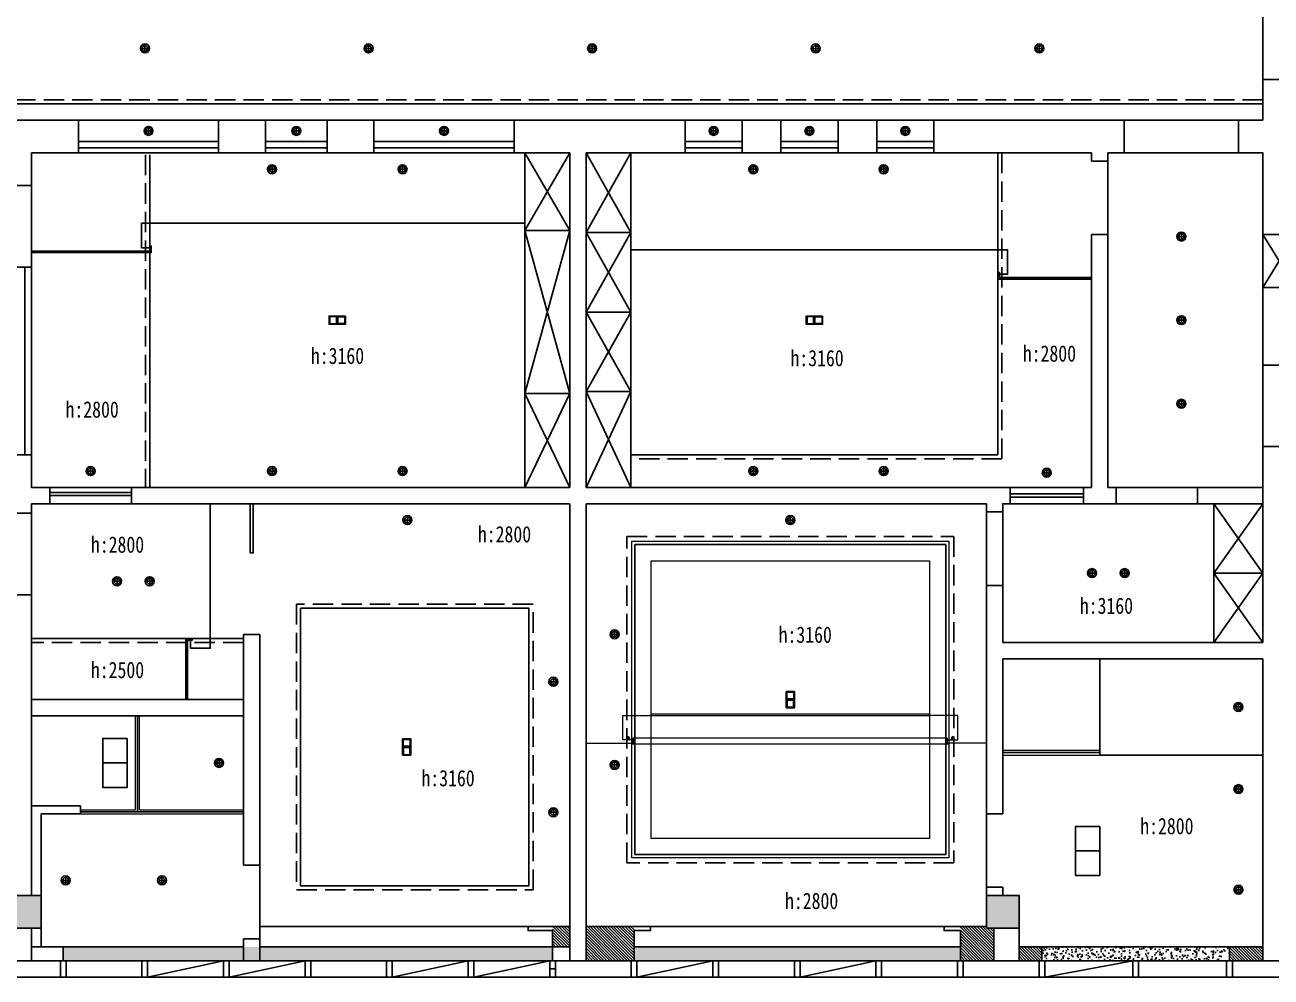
# Model space of a CAD drawing. Header units: millimetres. Extents: x 561810 to 956823, y -438984 to -391712.
# Drawn here: x 677950 to 693230, y -415003 to -403335 of the extents above; entities that cross this region are included whole.
import ezdxf

# ---------------------------------------------------------------- set-up
doc = ezdxf.new("R2010")
doc.units = ezdxf.units.MM
doc.header["$LTSCALE"] = 10
doc.header["$MEASUREMENT"] = 0
doc.linetypes.add('DASH', pattern=[0.35, 0.25, -0.1])
doc.layers.get('0').update_dxf_attribs({"linetype": 'CONTINUOUS'})
for name, color, linetype in [('4-P灯具', 142, 'CONTINUOUS'), ('PUB_HATCH', 144, 'CONTINUOUS'), ('WALL', 7, 'CONTINUOUS'), ('WINDOW', 4, 'CONTINUOUS'), ('填充', 8, 'CONTINUOUS'), ('墙', 7, 'CONTINUOUS'), ('活动家具', 142, 'CONTINUOUS')]:
    doc.layers.add(name, color=color, linetype=linetype)
doc.layers.add('家居内线', color=251, linetype='CONTINUOUS', lineweight=13)
doc.layers.add('细线', color=250, linetype='CONTINUOUS', lineweight=5)
doc.styles.add('12', font='', dxfattribs={"width": 0.8})
doc.styles.get('12').set_extended_font_data('SimSun')

msp = doc.modelspace()

# ---------------------------------------------------------------- hatches: boundary and pattern name
h = msp.add_hatch()
h.set_pattern_fill('ANSI31', color=1, style=0)
h.set_pattern_definition([(45, (685389.89551, -412146.16063), (-0.08838835, 0.08838835), [])])
h.paths.add_polyline_path([(685389.9, -412136.2), (685389.9, -412146.2), (685429.9, -412146.2), (685429.9, -412076.2), (685409.9, -412076.2), (685409.9, -412136.2)])
h = msp.add_hatch()
h.set_pattern_fill('ANSI31', color=1, style=0)
h.set_pattern_definition([(135, (689279.89551, -412146.16063), (0.08838835, 0.08838835), [])])
h.paths.add_polyline_path([(689279.9, -412136.2), (689279.9, -412146.2), (689239.9, -412146.2), (689239.9, -412076.2), (689259.9, -412076.2), (689259.9, -412136.2)])
h = msp.add_hatch()
h.set_pattern_fill('ANSI31', color=250, scale=200, angle=-90, style=0)
h.set_pattern_definition([(315, (684629.896, -414802.755), (17.6777, 17.6777), [])])
h.paths.add_polyline_path([(684419.9, -414382.8), (684419.9, -414632.8), (684629.9, -414632.8), (684629.9, -414382.8)])
h = msp.add_hatch()
h.set_pattern_fill('ANSI31', color=250, scale=200, angle=-90, style=0)
h.set_pattern_definition([(315, (685619.896, -414802.755), (17.6777, 17.6777), [])])
h.paths.add_polyline_path([(685419.9, -414632.8), (685419.9, -414382.8), (684829.9, -414382.8), (684829.9, -414632.8), (684829.9, -414802.8), (685419.9, -414802.8)])
h = msp.add_hatch()
h.set_pattern_fill('ANSI31', color=250, scale=200, angle=-90, style=0)
h.set_pattern_definition([(315, (689829.896, -414802.755), (17.6777, 17.6777), [])])
h.paths.add_polyline_path([(689829.9, -414802.8), (689829.9, -414402.8), (689739.9, -414402.8), (689739.9, -414382.8), (689419.9, -414382.8), (689419.9, -414632.8), (689419.9, -414802.8), (689454.9, -414802.8)])
h = msp.add_hatch()
h.set_pattern_fill('AR-CONC', color=250, scale=20, style=0)
h.set_pattern_definition([(50, (683419.9, -414802.76), (143.452, -12.5504), [15, -165]), (355, (683419.9, -414802.76), (-27.7503, 150.4384), [12, -132]), (100.4514, (683431.85, -414803.8), (115.702, 137.888), [12.748, -140.2284]), (46.184, (683419.9, -414762.76), (213.448, -33.104), [22.5, -247.5]), (96.6356, (683437.68, -414765.51), (186.9325, 194.824), [19.122, -210.343]), (351.184, (683419.9, -414762.76), (186.932, 194.824), [18, -198]), (21, (683439.9, -414772.76), (119.3814, -80.5238), [15, -165]), (326, (683439.9, -414772.76), (48.663, 145.03), [12, -132]), (71.4514, (683449.84, -414779.47), (168.0445, 64.506), [12.748, -140.2284]), (37.5, (683419.896, -414802.755), (2.43197, 66.57877), [0, -130.4, 0, -134, 0, -132.5]), (7.5, (683419.896, -414802.755), (52.6139, 78.8823), [0, -76.4, 0, -127.4, 0, -50.5]), (327.5, (683375.296, -414802.755), (106.7645, -4.511), [0, -50, 0, -156, 0, -207]), (317.5, (683355.3, -414802.755), (116.6372, 20.021), [0, -65, 0, -103.6, 0, -147])])
h.paths.add_polyline_path([(678419.9, -414632.8), (678419.9, -414802.8), (678454.9, -414802.8), (684419.9, -414802.8), (684419.9, -414632.8)])
h = msp.add_hatch()
h.set_pattern_fill('AR-CONC', color=250, scale=20, style=0)
h.set_pattern_definition([(50, (689419.9, -414802.76), (143.452, -12.5504), [15, -165]), (355, (689419.9, -414802.76), (-27.75, 150.4384), [12, -132]), (100.4514, (689431.85, -414803.8), (115.702, 137.888), [12.748, -140.2284]), (46.184, (689419.9, -414762.76), (213.448, -33.104), [22.5, -247.5]), (96.6356, (689437.68, -414765.51), (186.933, 194.824), [19.122, -210.343]), (351.184, (689419.9, -414762.76), (186.932, 194.824), [18, -198]), (21, (689439.9, -414772.76), (119.3814, -80.5238), [15, -165]), (326, (689439.9, -414772.76), (48.663, 145.03), [12, -132]), (71.4514, (689449.84, -414779.47), (168.0445, 64.506), [12.748, -140.2284]), (37.5, (689419.896, -414802.755), (2.432, 66.5788), [0, -130.4, 0, -134, 0, -132.5]), (7.5, (689419.896, -414802.755), (52.6139, 78.8823), [0, -76.4, 0, -127.4, 0, -50.5]), (327.5, (689375.296, -414802.755), (106.7645, -4.511), [0, -50, 0, -156, 0, -207]), (317.5, (689355.3, -414802.755), (116.6372, 20.021), [0, -65, 0, -103.6, 0, -147])])
h.paths.add_polyline_path([(689419.9, -414802.8), (689419.9, -414632.8), (685419.9, -414632.8), (685419.9, -414802.8), (685454.9, -414802.8)])
h = msp.add_hatch()
h.set_pattern_fill('AR-CONC', color=250, scale=20, style=0)
h.set_pattern_definition([(50, (692719.9, -414802.76), (143.452, -12.5504), [15, -165]), (355, (692719.9, -414802.76), (-27.75, 150.438), [12, -132]), (100.4514, (692731.85, -414803.8), (115.702, 137.888), [12.748, -140.228]), (46.184, (692719.9, -414762.76), (213.448, -33.104), [22.5, -247.5]), (96.636, (692737.68, -414765.51), (186.933, 194.824), [19.122, -210.343]), (351.184, (692719.9, -414762.76), (186.932, 194.824), [18, -198]), (21, (692739.9, -414772.76), (119.3814, -80.524), [15, -165]), (326, (692739.9, -414772.76), (48.663, 145.03), [12, -132]), (71.4514, (692749.84, -414779.47), (168.0445, 64.506), [12.748, -140.228]), (37.5, (692719.896, -414802.755), (2.432, 66.5788), [0, -130.4, 0, -134, 0, -132.5]), (7.5, (692719.896, -414802.755), (52.614, 78.8823), [0, -76.4, 0, -127.4, 0, -50.5]), (327.5, (692675.296, -414802.755), (106.7645, -4.511), [0, -50, 0, -156, 0, -207]), (317.5, (692655.3, -414802.755), (116.6372, 20.021), [0, -65, 0, -103.6, 0, -147])])
h.paths.add_polyline_path([(690419.9, -414632.8), (690419.9, -414802.8), (690454.9, -414802.8), (692719.9, -414802.8), (692719.9, -414632.8)])
at = {"layer": 'PUB_HATCH'}
h = msp.add_hatch(color=256, dxfattribs=at)
h.paths.add_polyline_path([(677749.9, -414402.8), (677749.9, -414002.8), (678149.9, -414002.8), (678149.9, -414402.8)])
h.paths.add_polyline_path([(665889.9, -414402.8), (665889.9, -414002.8), (666289.9, -414002.8), (666289.9, -414402.8)])
h.paths.add_polyline_path([(665889.9, -409202.8), (665889.9, -408802.8), (666289.9, -408802.8), (666289.9, -409202.8)])
h.paths.add_polyline_path([(665889.9, -402742.8), (665889.9, -402342.8), (666289.9, -402342.8), (666289.9, -402742.8)])
h.paths.add_polyline_path([(701599.9, -402742.8), (701599.9, -402342.8), (701999.9, -402342.8), (701999.9, -402742.8)])
h.paths.add_polyline_path([(701599.9, -409202.8), (701599.9, -408802.8), (701999.9, -408802.8), (701999.9, -409202.8)])
h.paths.add_polyline_path([(701599.9, -414402.8), (701599.9, -414002.8), (701999.9, -414002.8), (701999.9, -414402.8)])
h.paths.add_polyline_path([(689739.9, -414402.8), (689739.9, -414002.8), (690139.9, -414002.8), (690139.9, -414402.8)])
at = {"layer": '墙'}
h = msp.add_hatch(dxfattribs=at)
h.set_pattern_fill('ANSI31', color=250, scale=200, angle=-90, style=0)
h.set_pattern_definition([(315, (693129.896, -414802.755), (17.67767, 17.67767), [])])
h.paths.add_polyline_path([(690419.9, -414802.8), (690419.9, -414632.8), (690139.9, -414632.8), (690139.9, -414802.8)])
h.paths.add_polyline_path([(692719.9, -414632.8), (692719.9, -414802.8), (692754.9, -414802.8), (693129.9, -414802.8), (693129.9, -414632.8)])

# ---------------------------------------------------------------- linework, layer by layer
at = {"color": 250}
for p, q in [((678605.3, -404502.8), (680325.3, -404502.8)), ((680900.2, -404502.8), (681655.1, -404502.8)), ((682230.1, -404502.8), (683950, -404502.8)), ((686044.9, -404502.8), (689094.7, -404502.8)), ((683950, -404902.8), (678605.3, -404902.8)), ((689094.7, -404902.8), (686044.9, -404902.8))]:
    msp.add_line(p, q, dxfattribs=at)
at = {"color": 1}
for p, q in [((678384.9, -414802.8), (678384.9, -415002.8)), ((678454.9, -414802.8), (678384.9, -414802.8)), ((678454.9, -414802.8), (678454.9, -415002.8)), ((679384.9, -414802.8), (679384.9, -415002.8)), ((679454.9, -414802.8), (679454.9, -415002.8)), ((680384.9, -414802.8), (679454.9, -415002.8)), ((680384.9, -414802.8), (680384.9, -415002.8)), ((680454.9, -414802.8), (680454.9, -415002.8)), ((681384.9, -414802.8), (680454.9, -415002.8)), ((681384.9, -414802.8), (681384.9, -415002.8)), ((681454.9, -414802.8), (681454.9, -415002.8)), ((682384.9, -414802.8), (682384.9, -415002.8)), ((682454.9, -414802.8), (682454.9, -415002.8)), ((683384.9, -414802.8), (682454.9, -415002.8)), ((683384.9, -414802.8), (683384.9, -415002.8)), ((683454.9, -414802.8), (683454.9, -415002.8)), ((684384.9, -414802.8), (683454.9, -415002.8)), ((684384.9, -414802.8), (684384.9, -415002.8)), ((684454.9, -414802.8), (684384.9, -414802.8)), ((684384.9, -414802.8), (684419.9, -414802.8)), ((684454.9, -414802.8), (684454.9, -415002.8)), ((685384.9, -414802.8), (685384.9, -415002.8)), ((685384.9, -414802.8), (685454.9, -414802.8)), ((685454.9, -414802.8), (685454.9, -415002.8)), ((685454.9, -415002.8), (686384.9, -414802.8)), ((686384.9, -414802.8), (686384.9, -415002.8)), ((686454.9, -414802.8), (686454.9, -415002.8)), ((687384.9, -414802.8), (687384.9, -415002.8)), ((687454.9, -414802.8), (687454.9, -415002.8)), ((687454.9, -415002.8), (688384.9, -414802.8)), ((688384.9, -414802.8), (688384.9, -415002.8)), ((688454.9, -414802.8), (688454.9, -415002.8)), ((689384.9, -414802.8), (689384.9, -415002.8)), ((689454.9, -414802.8), (689454.9, -415002.8)), ((690384.9, -414802.8), (690384.9, -415002.8)), ((690454.9, -414802.8), (690454.9, -415002.8)), ((690454.9, -415002.8), (691534.9, -414802.8)), ((691534.9, -414802.8), (691534.9, -415002.8)), ((691604.9, -414802.8), (691604.9, -415002.8)), ((692684.9, -414802.8), (692684.9, -415002.8)), ((692754.9, -414802.8), (692754.9, -415002.8)), ((684454.9, -414902.8), (684384.9, -414902.8))]:
    msp.add_line(p, q, dxfattribs=at)
at = {"color": 250}
for points in [[(684629.9, -404902.8), (684079.9, -405852.8), (684629.9, -407852.8), (684079.9, -409002.8)], [(684629.9, -409002.8), (684079.9, -407852.8), (684629.9, -405852.8), (684079.9, -404902.8)], [(685379.9, -404902.8), (684829.9, -405877.8), (685379.9, -406852.8), (684829.9, -407827.8), (685379.9, -409002.8)], [(684829.9, -409002.8), (685379.9, -407827.8), (684829.9, -406852.8), (685379.9, -405877.8), (684829.9, -404902.8)]]:
    msp.add_lwpolyline(points, dxfattribs=at)
at = {"color": 1}
for points in [[(685409.9, -412076.2), (685429.9, -412076.2), (685429.9, -412136.2), (685429.9, -412146.2), (685389.9, -412146.2), (685389.9, -412136.2)], [(689259.9, -412076.2), (689239.9, -412076.2), (689239.9, -412136.2), (689239.9, -412146.2), (689279.9, -412146.2), (689279.9, -412136.2)], [(690454.9, -414802.8), (690384.9, -414802.8)], [(692684.9, -414802.8), (692754.9, -414802.8)]]:
    msp.add_lwpolyline(points, dxfattribs=at)
at = {"layer": '4-P灯具', "color": 250, "ltscale": 20}
for p, q in [((679476.6, -403622.8), (679366.6, -403622.8)), ((679421.6, -403567.8), (679421.6, -403677.8)), ((682218.2, -403622.8), (682108.2, -403622.8)), ((682163.2, -403567.8), (682163.2, -403677.8)), ((684959.9, -403622.8), (684849.9, -403622.8)), ((684904.9, -403567.8), (684904.9, -403677.8)), ((687701.6, -403622.8), (687591.6, -403622.8)), ((687646.6, -403567.8), (687646.6, -403677.8)), ((690443.2, -403622.8), (690333.2, -403622.8)), ((690388.2, -403567.8), (690388.2, -403677.8)), ((679465.3, -404577.8), (679465.3, -404687.8)), ((681277.7, -404577.8), (681277.7, -404687.8)), ((683090, -404577.8), (683090, -404687.8)), ((686394.9, -404577.8), (686394.9, -404687.8)), ((687569.8, -404577.8), (687569.8, -404687.8)), ((688744.7, -404577.8), (688744.7, -404687.8)), ((679520.3, -404632.8), (679410.3, -404632.8)), ((681332.7, -404632.8), (681222.7, -404632.8)), ((683145, -404632.8), (683035, -404632.8)), ((686449.9, -404632.8), (686339.9, -404632.8)), ((687624.8, -404632.8), (687514.8, -404632.8)), ((688799.7, -404632.8), (688689.7, -404632.8)), ((680979.9, -405047.8), (680979.9, -405157.8)), ((682579.9, -405047.8), (682579.9, -405157.8)), ((686879.9, -405047.8), (686879.9, -405157.8)), ((688479.9, -405047.8), (688479.9, -405157.8)), ((680924.9, -405102.8), (681034.9, -405102.8)), ((682634.9, -405102.8), (682524.9, -405102.8)), ((686824.9, -405102.8), (686934.9, -405102.8)), ((688534.9, -405102.8), (688424.9, -405102.8)), ((692074.6, -405927.8), (692184.6, -405927.8)), ((692129.6, -405872.8), (692129.6, -405982.8)), ((692129.6, -406897.8), (692129.6, -407007.8)), ((692074.6, -406952.8), (692184.6, -406952.8)), ((692129.6, -407922.8), (692129.6, -408032.8)), ((692074.6, -407977.8), (692184.6, -407977.8)), ((678699.9, -408802.8), (678809.9, -408802.8)), ((678754.9, -408857.8), (678754.9, -408747.8)), ((680924.9, -408802.8), (681034.9, -408802.8)), ((680979.9, -408857.8), (680979.9, -408747.8)), ((682634.9, -408802.8), (682524.9, -408802.8)), ((682579.9, -408857.8), (682579.9, -408747.8)), ((686824.9, -408802.8), (686934.9, -408802.8)), ((686879.9, -408857.8), (686879.9, -408747.8)), ((688534.9, -408802.8), (688424.9, -408802.8)), ((688479.9, -408857.8), (688479.9, -408747.8)), ((690424.9, -408822.8), (690534.9, -408822.8)), ((690479.9, -408877.8), (690479.9, -408767.8)), ((682639.9, -409457.8), (682639.9, -409347.8)), ((687334.9, -409457.8), (687334.9, -409347.8)), ((682694.9, -409402.8), (682584.9, -409402.8)), ((687389.9, -409402.8), (687279.9, -409402.8)), ((679079.9, -410207.8), (679079.9, -410097.8)), ((679479.9, -410207.8), (679479.9, -410097.8)), ((690979.9, -410052.8), (691089.9, -410052.8)), ((691034.9, -410107.8), (691034.9, -409997.8)), ((691489.9, -410052.8), (691379.9, -410052.8)), ((691434.9, -410107.8), (691434.9, -409997.8)), ((679024.9, -410152.8), (679134.9, -410152.8)), ((679534.9, -410152.8), (679424.9, -410152.8)), ((685124.9, -410802.8), (685234.9, -410802.8)), ((685179.9, -410857.8), (685179.9, -410747.8)), ((684429.9, -411328.3), (684429.9, -411438.3)), ((684374.9, -411383.3), (684484.9, -411383.3)), ((692829.9, -411747.8), (692829.9, -411637.8)), ((692774.9, -411692.8), (692884.9, -411692.8)), ((680275.1, -412377.8), (680385.1, -412377.8)), ((680330.1, -412432.8), (680330.1, -412322.8)), ((685124.9, -412402.8), (685234.9, -412402.8)), ((685179.9, -412457.8), (685179.9, -412347.8)), ((692775.1, -412699.8), (692885.1, -412699.8)), ((692830.1, -412754.8), (692830.1, -412644.8)), ((684374.9, -412983.3), (684484.9, -412983.3)), ((684429.9, -413038.3), (684429.9, -412928.3)), ((678449.9, -413762.8), (678449.9, -413872.8)), ((679629.9, -413762.8), (679629.9, -413872.8)), ((678394.9, -413817.8), (678504.9, -413817.8)), ((679574.9, -413817.8), (679684.9, -413817.8)), ((692775.1, -413932.8), (692885.1, -413932.8)), ((692830.1, -413987.8), (692830.1, -413877.8))]:
    msp.add_line(p, q, dxfattribs=at)
at = {"layer": '4-P灯具', "color": 142}
for points in [[(681879.9, -406902.8), (681879.9, -407002.8), (681679.9, -407002.8), (681679.9, -406902.8), (681879.9, -406902.8)], [(687729.9, -406902.8), (687729.9, -407002.8), (687529.9, -407002.8), (687529.9, -406902.8), (687729.9, -406902.8)], [(687284.9, -411502.8), (687384.9, -411502.8), (687384.9, -411702.8), (687284.9, -411702.8), (687284.9, -411502.8)], [(682579.9, -412083.3), (682679.9, -412083.3), (682679.9, -412283.3), (682579.9, -412283.3), (682579.9, -412083.3)]]:
    msp.add_lwpolyline(points, dxfattribs=at)
for centre in [(679421.6, -403622.8), (682163.2, -403622.8), (684904.9, -403622.8), (687646.6, -403622.8), (690388.2, -403622.8), (679465.3, -404632.8), (681277.7, -404632.8), (683090, -404632.8), (686394.9, -404632.8), (687569.8, -404632.8), (688744.7, -404632.8), (680979.9, -405102.8), (682579.9, -405102.8), (686879.9, -405102.8), (688479.9, -405102.8), (692129.6, -405927.8), (692129.6, -406952.8), (692129.6, -407977.8), (678754.9, -408802.8), (680979.9, -408802.8), (682579.9, -408802.8), (686879.9, -408802.8), (688479.9, -408802.8), (690479.9, -408822.8), (682639.9, -409402.8), (687334.9, -409402.8), (679079.9, -410152.8), (679479.9, -410152.8), (691034.9, -410052.8), (691434.9, -410052.8), (685179.9, -410802.8), (684429.9, -411383.3), (692829.9, -411692.8), (680330.1, -412377.8), (685179.9, -412402.8), (692830.1, -412699.8), (684429.9, -412983.3), (678449.9, -413817.8), (679629.9, -413817.8), (692830.1, -413932.8)]:
    msp.add_circle(centre, 55, dxfattribs=at)
at = {"layer": '4-P灯具', "color": 250, "ltscale": 20}
for centre in [(679421.6, -403622.8), (682163.2, -403622.8), (684904.9, -403622.8), (687646.6, -403622.8), (690388.2, -403622.8), (679465.3, -404632.8), (681277.7, -404632.8), (683090, -404632.8), (686394.9, -404632.8), (687569.8, -404632.8), (688744.7, -404632.8), (680979.9, -405102.8), (682579.9, -405102.8), (686879.9, -405102.8), (688479.9, -405102.8), (692129.6, -405927.8), (692129.6, -406952.8), (692129.6, -407977.8), (678754.9, -408802.8), (680979.9, -408802.8), (682579.9, -408802.8), (686879.9, -408802.8), (688479.9, -408802.8), (690479.9, -408822.8), (682639.9, -409402.8), (687334.9, -409402.8), (691034.9, -410052.8), (691434.9, -410052.8), (679079.9, -410152.8), (679479.9, -410152.8), (685179.9, -410802.8), (684429.9, -411383.3), (692829.9, -411692.8), (680330.1, -412377.8), (685179.9, -412402.8), (692830.1, -412699.8), (684429.9, -412983.3), (678449.9, -413817.8), (679629.9, -413817.8), (692830.1, -413932.8)]:
    msp.add_circle(centre, 35, dxfattribs=at)
at = {"layer": 'WALL'}
for p, q in [((693329.9, -404002.8), (693129.9, -404002.8)), ((693129.9, -404002.8), (693129.9, -404502.8)), ((678605.3, -404502.8), (677829.9, -404502.8)), ((678605.3, -404902.8), (678605.3, -404502.8)), ((680325.3, -404902.8), (680325.3, -404502.8)), ((686044.9, -404502.8), (683950, -404502.8)), ((683950, -404902.8), (683950, -404502.8)), ((686044.9, -404502.8), (686044.9, -404902.8)), ((689094.7, -404502.8), (691429.6, -404502.8)), ((689094.7, -404502.8), (689094.7, -404902.8)), ((691429.6, -404902.8), (691429.6, -404502.8)), ((693129.9, -404502.8), (692829.7, -404502.8)), ((692829.7, -404502.8), (692829.7, -404902.8)), ((678605.3, -404902.8), (678029.9, -404902.8)), ((683950, -404902.8), (684629.9, -404902.8)), ((684629.9, -404902.8), (684629.9, -409002.8)), ((684829.9, -404902.8), (684829.9, -409002.8)), ((684829.9, -404902.8), (686044.9, -404902.8)), ((689094.7, -404902.8), (691029.9, -404902.8)), ((691029.9, -404902.8), (691029.9, -405002.8)), ((691229.9, -404902.8), (691429.6, -404902.8)), ((691229.9, -404902.8), (691229.9, -405002.8)), ((692829.7, -404902.8), (693129.9, -404902.8)), ((693129.9, -404902.8), (693129.9, -405902.8)), ((678029.9, -405302.8), (678029.9, -404925.8)), ((691029.6, -405002.8), (691229.9, -405002.8)), ((678029.9, -405302.8), (677829.9, -405302.8)), ((691029.9, -405902.8), (691029.9, -409002.8)), ((691029.9, -405902.8), (691229.9, -405902.8)), ((691229.9, -405902.8), (691229.9, -409002.8)), ((693529.7, -405902.8), (693129.9, -405902.8)), ((678029.9, -406302.8), (677829.9, -406302.8)), ((678029.9, -409002.8), (678029.9, -406302.8)), ((693129.9, -406552.8), (693129.9, -407502.8)), ((693529.7, -406552.8), (693129.9, -406552.8)), ((693129.9, -407502.8), (693329.9, -407502.8)), ((693129.9, -408502.8), (693129.9, -410902.8)), ((693129.9, -408502.8), (693329.9, -408502.8)), ((678029.9, -408602.8), (677829.9, -408602.8)), ((678029.9, -408602.8), (678029.9, -409002.8)), ((678254.9, -409002.8), (678029.9, -409002.8)), ((678254.9, -409202.8), (678254.9, -409002.8)), ((684629.9, -409002.8), (679254.9, -409002.8)), ((679254.9, -409202.8), (679254.9, -409002.8)), ((679254.9, -409202.8), (679254.9, -409002.8)), ((690029.9, -409002.8), (684829.9, -409002.8)), ((690029.9, -409002.8), (690029.9, -409202.8)), ((690929.9, -409002.8), (690929.9, -409202.8)), ((691029.9, -409002.8), (690929.9, -409002.8)), ((691329.6, -409002.8), (691229.9, -409002.8)), ((691329.6, -409202.8), (691329.6, -409002.8)), ((693129.9, -409002.8), (692329.6, -409002.8)), ((692329.6, -409002.8), (692329.6, -409202.8)), ((678029.9, -409317.8), (677829.9, -409317.8)), ((678029.9, -409202.8), (678029.9, -409317.8)), ((678029.9, -409202.8), (678254.9, -409202.8)), ((678029.9, -409202.8), (678029.9, -409317.8)), ((679254.9, -409202.8), (684629.9, -409202.8)), ((684629.9, -409202.8), (684629.9, -414802.8)), ((684829.9, -409202.8), (684829.9, -414802.8)), ((684829.9, -409202.8), (689739.9, -409202.8)), ((689739.9, -409202.8), (689739.9, -409302.8)), ((689939.9, -409202.8), (690029.9, -409202.8)), ((689939.9, -409302.8), (689939.9, -409202.8)), ((690929.9, -409202.8), (691329.6, -409202.8)), ((692329.6, -409202.8), (693129.9, -409202.8)), ((689939.9, -410202.8), (689939.9, -410902.8)), ((689939.9, -410202.8), (689939.9, -410902.8)), ((677829.9, -410317.8), (678029.9, -410317.8)), ((678029.9, -410317.8), (677829.9, -410317.8)), ((678029.9, -410317.8), (678029.9, -414002.8)), ((680629.9, -410802.8), (680629.9, -413632.8)), ((680629.9, -410802.8), (680829.9, -410802.8)), ((680829.9, -410802.8), (680829.9, -413632.8)), ((693129.9, -410902.8), (689939.9, -410902.8)), ((689939.9, -411102.8), (689939.9, -413002.8)), ((689939.9, -411102.8), (693129.9, -411102.8)), ((693129.9, -411102.8), (693129.9, -414802.8)), ((678029.9, -411602.8), (680629.9, -411602.8)), ((678029.9, -411802.8), (680629.9, -411802.8)), ((680629.9, -413632.8), (680829.9, -413632.8)), ((689739.9, -413902.8), (689739.9, -414002.8)), ((689939.9, -413902.8), (689939.9, -414002.8)), ((678029.9, -414402.8), (678029.9, -414802.8)), ((680629.9, -414532.8), (680829.9, -414532.8)), ((680629.9, -414532.8), (680629.9, -414802.8)), ((680829.9, -414532.8), (680829.9, -414802.8)), ((689829.9, -414402.8), (689829.9, -414802.8)), ((690139.9, -414402.8), (690139.9, -414802.8)), ((678029.9, -414632.8), (680629.9, -414632.8)), ((680829.9, -414632.8), (684629.9, -414632.8)), ((685419.9, -414632.8), (689419.9, -414632.8)), ((690139.9, -414632.8), (693129.9, -414632.8))]:
    msp.add_line(p, q, dxfattribs=at)
for points in [[(680325.3, -404502.8), (680900.2, -404502.8), (680900.2, -404902.8), (680325.3, -404902.8)], [(681655.1, -404502.8), (682230.1, -404502.8), (682230.1, -404902.8), (681655.1, -404902.8)], [(686744.9, -404502.8), (687219.8, -404502.8), (687219.8, -404902.8), (686744.9, -404902.8)], [(687919.8, -404502.8), (688394.7, -404502.8), (688394.7, -404902.8), (687919.8, -404902.8)]]:
    msp.add_lwpolyline(points, close=True, dxfattribs=at)
for points in [[(689739.9, -409302.8), (689939.9, -409302.8)], [(689739.9, -412702.8), (689739.9, -410502.8), (689739.9, -410502.8), (689739.9, -410202.8), (689939.9, -410202.8)], [(689739.9, -412702.8), (689739.9, -412702.8), (689739.9, -413002.8), (689939.9, -413002.8)], [(678629.9, -413002.8), (678629.9, -412902.8), (678029.9, -412902.8)], [(678629.9, -413002.8), (678149.9, -413002.8), (678149.9, -414632.8)], [(689739.9, -413902.8), (689939.9, -413902.8)], [(677749.9, -414402.8), (677749.9, -414002.8), (678149.9, -414002.8), (678149.9, -414402.8), (677749.9, -414402.8)], [(689739.9, -414402.8), (689739.9, -414002.8), (690139.9, -414002.8), (690139.9, -414402.8), (689739.9, -414402.8)], [(689739.9, -414402.8), (689739.9, -414002.8), (690139.9, -414002.8), (690139.9, -414402.8), (689739.9, -414402.8)], [(689829.9, -414002.8), (690029.9, -414002.8)], [(690419.9, -414802.8), (690419.9, -414632.8)], [(692719.9, -414802.8), (692719.9, -414632.8)]]:
    msp.add_lwpolyline(points, dxfattribs=at)
at = {"layer": 'WINDOW'}
for p, q in [((677949.9, -406302.8), (677949.9, -408602.8)), ((679329.9, -412977.8), (679329.9, -411802.8)), ((689939.9, -412252.8), (691129.9, -412252.8)), ((678629.9, -412977.8), (680629.9, -412977.8)), ((702449.9, -414802.8), (665449.9, -414802.8)), ((702569.9, -415002.8), (665249.9, -415002.8))]:
    msp.add_line(p, q, dxfattribs=at)
for points in [[(678605.3, -404762.8), (680325.3, -404762.8), (680325.3, -404842.8), (678605.3, -404842.8)], [(680900.2, -404762.8), (681655.1, -404762.8), (681655.1, -404842.8), (680900.2, -404842.8)], [(682230.1, -404762.8), (683950, -404762.8), (683950, -404842.8), (682230.1, -404842.8)], [(686044.9, -404762.8), (686744.9, -404762.8), (686744.9, -404842.8), (686044.9, -404842.8)], [(687219.8, -404762.8), (687919.8, -404762.8), (687919.8, -404842.8), (687219.8, -404842.8)], [(689094.7, -404762.8), (688394.7, -404762.8), (688394.7, -404842.8), (689094.7, -404842.8)], [(680749.9, -409202.8), (680749.9, -409802.8), (680709.9, -409802.8), (680709.9, -409202.8)]]:
    msp.add_lwpolyline(points, close=True, dxfattribs=at)
for points in [[(678254.9, -409062.8), (679254.9, -409062.8), (679254.9, -409102.8), (678254.9, -409102.8), (678254.9, -409062.8)], [(690029.9, -409082.8), (690929.9, -409082.8), (690929.9, -409122.8), (690029.9, -409122.8), (690029.9, -409082.8)]]:
    msp.add_lwpolyline(points, dxfattribs=at)
at = {"layer": '填充', "color": 2, "linetype": 'DASH', "ltscale": 100}
for p, q in [((693129.9, -404252.8), (677579.9, -404252.8)), ((689929.9, -408652.8), (689929.9, -404902.8)), ((679429.9, -404925.8), (679429.9, -409002.8)), ((689929.9, -408652.8), (685379.9, -408652.8)), ((680629.9, -410902.8), (678029.9, -410902.8))]:
    msp.add_line(p, q, dxfattribs=at)
at = {"layer": '填充', "color": 142, "ltscale": 0.01}
for p, q in [((693129.9, -404302.8), (677629.9, -404302.8)), ((691429.6, -404502.8), (692829.7, -404502.8)), ((684079.9, -404902.8), (684079.9, -409002.8)), ((685379.9, -404902.8), (685379.9, -409002.8)), ((689879.9, -408602.8), (689879.9, -404902.8)), ((679479.9, -404925.8), (679479.9, -409002.8)), ((684079.9, -405852.8), (684629.9, -405852.8)), ((685379.9, -405877.8), (684829.9, -405877.8)), ((693129.9, -405902.8), (693129.9, -406552.8)), ((685379.9, -406852.8), (684829.9, -406852.8)), ((684079.9, -407852.8), (684629.9, -407852.8)), ((685379.9, -407827.8), (684829.9, -407827.8)), ((689879.9, -408602.8), (685379.9, -408602.8)), ((678029.9, -409317.8), (678029.9, -410317.8)), ((678254.9, -409202.8), (679254.9, -409202.8)), ((692529.9, -409202.8), (692529.9, -410902.8)), ((692529.9, -410052.8), (693129.9, -410052.8)), ((680629.9, -410852.8), (678029.9, -410852.8)), ((691129.9, -412282.8), (691129.9, -411102.8)), ((691129.9, -412282.8), (693129.9, -412282.8)), ((680829.9, -414532.8), (680829.9, -413632.8)), ((684119.9, -414382.8), (680829.9, -414382.8)), ((678419.9, -414802.8), (678419.9, -414632.8)), ((684419.9, -414802.8), (684419.9, -414632.8))]:
    msp.add_line(p, q, dxfattribs=at)
for points in [[(678030, -404902.8), (684079.9, -404902.8), (684079.9, -409002.8), (678030, -409002.8)], [(691229.9, -409002.8), (693129.9, -409002.8), (693129.9, -404902.8), (691229.9, -404902.8)], [(684829.9, -409202.8), (689739.9, -409202.8), (689739.9, -414382.8), (684829.9, -414382.8)], [(689939.9, -410902.8), (692529.9, -410902.8), (692529.9, -409202.8), (689939.9, -409202.8)], [(685429.9, -409702.8), (689239.9, -409702.8), (689239.9, -413502.8), (685429.9, -413502.8)], [(681329.9, -413882.8), (684129.9, -413882.8), (684129.9, -410483.8), (681329.9, -410483.8)], [(679204.9, -412077.8), (679204.9, -412677.8), (678904.9, -412677.8), (678904.9, -412077.8)], [(691129.9, -413157.8), (691129.9, -413757.8), (690829.9, -413757.8), (690829.9, -413157.8)]]:
    msp.add_lwpolyline(points, close=True, dxfattribs=at)
for points in [[(678030, -406105.2), (679479.9, -406105.2), (679479.9, -406065.2), (679379.9, -406065.2), (679379.9, -405765.2), (684079.9, -405765.2)], [(678030, -406105.2), (679479.9, -406105.2), (679479.9, -406045.2), (679499.9, -406045.2), (679499.9, -406125.2), (678030, -406125.2)], [(691029.9, -406429.5), (689899.9, -406429.5), (689899.9, -406389.5), (689999.9, -406389.5), (689999.9, -406089.5), (685379.9, -406089.5)], [(691029.9, -406429.5), (689899.9, -406429.5), (689899.9, -406369.5), (689879.9, -406369.5), (689879.9, -406449.5), (691029.9, -406449.5)], [(679941.7, -411602.8), (679941.7, -410872.8), (679981.7, -410872.8), (679981.7, -410972.8), (680221.7, -410972.8), (680221.7, -409202.8)], [(679941.7, -411602.8), (679941.7, -410872.8), (680001.7, -410872.8), (680001.7, -410852.8), (679921.7, -410852.8), (679921.7, -411602.8)], [(684629.9, -414632.8), (684629.9, -414382.8), (684119.9, -414382.8), (684119.9, -414432.8), (684419.9, -414432.8), (684419.9, -414632.8)], [(684629.9, -414632.8), (684629.9, -414382.8), (684119.9, -414382.8), (684119.9, -414432.8), (684419.9, -414432.8), (684419.9, -414632.8)], [(684829.9, -414632.8), (684829.9, -414382.8), (685619.9, -414382.8), (685619.9, -414432.8), (685419.9, -414432.8), (685419.9, -414632.8)], [(689739.9, -414382.8), (689219.9, -414382.8), (689219.9, -414432.8), (689419.9, -414432.8), (689419.9, -414632.8)], [(685419.9, -414802.8), (685419.9, -414632.8)], [(689384.9, -414802.8), (689454.9, -414802.8), (689419.9, -414802.8), (689419.9, -414632.8)]]:
    msp.add_lwpolyline(points, dxfattribs=at)
at = {"layer": '填充', "color": 2, "linetype": 'DASH', "ltscale": 100}
for points in [[(685329.9, -409602.8), (689339.9, -409602.8), (689339.9, -413602.8), (685329.9, -413602.8)], [(681279.9, -413932.8), (684179.9, -413932.8), (684179.9, -410433.8), (681279.9, -410433.8)]]:
    msp.add_lwpolyline(points, close=True, dxfattribs=at)
at = {"layer": '墙', "color": 250}
for p, q in [((693129.9, -403002.8), (693129.9, -404002.8)), ((691429.6, -404902.8), (692829.7, -404902.8)), ((693129.9, -406552.8), (693529.7, -405902.8)), ((693129.9, -405902.8), (693529.7, -406552.8)), ((693129.9, -408502.8), (693129.9, -407502.8)), ((690029.9, -409002.8), (690929.9, -409002.8)), ((691329.6, -409002.8), (692329.6, -409002.8)), ((689739.9, -410202.8), (689739.9, -409302.8)), ((689939.9, -409302.8), (689939.9, -410202.8)), ((690929.9, -409202.8), (690029.9, -409202.8)), ((679204.9, -412377.8), (678904.9, -412377.8)), ((691129.9, -413457.8), (690829.9, -413457.8))]:
    msp.add_line(p, q, dxfattribs=at)
for points in [[(693129.9, -409202.8), (692529.9, -410052.8), (693129.9, -410902.8)], [(692529.9, -410902.8), (693129.9, -410052.8), (692529.9, -409202.8)]]:
    msp.add_lwpolyline(points, dxfattribs=at)
at = {"layer": '家居内线', "color": 251}
for p, q in [((685629.9, -411796.2), (689039.9, -411796.2)), ((689239.9, -412076.2), (685429.9, -412076.2)), ((685429.9, -412146.2), (689239.9, -412146.2)), ((689939.9, -412222.8), (691129.9, -412222.8)), ((689939.9, -412282.8), (691129.9, -412282.8)), ((689739.9, -413002.8), (689739.9, -413902.8))]:
    msp.add_line(p, q, dxfattribs=at)
at = {"layer": '家居内线'}
for p, q in [((685361.7, -412068.8), (685330.2, -412068.8)), ((685333.6, -412068.2), (685333.6, -412082.6)), ((685345.6, -412080.6), (685345.6, -412054.6)), ((685357.1, -412068.2), (685357.1, -412082.6)), ((689308.1, -412068.8), (689339.5, -412068.8)), ((689312.7, -412068.2), (689312.7, -412082.6)), ((689324.2, -412080.6), (689324.2, -412054.6)), ((689336.2, -412068.2), (689336.2, -412082.6))]:
    msp.add_line(p, q, dxfattribs=at)
at = {"layer": '家居内线', "color": 251}
for points in [[(685389.9, -409662.8), (689279.9, -409662.8), (689279.9, -413542.8), (685389.9, -413542.8)], [(685629.9, -409902.8), (689039.9, -409902.8), (689039.9, -413302.8), (685629.9, -413302.8)]]:
    msp.add_lwpolyline(points, close=True, dxfattribs=at)
at = {"layer": '家居内线'}
for points in [[(685326.8, -412096.2), (685326.8, -412082.6), (685363, -412082.6), (685363, -412096.2)], [(689343, -412096.2), (689343, -412082.6), (689306.8, -412082.6), (689306.8, -412096.2)]]:
    msp.add_lwpolyline(points, close=True, dxfattribs=at)
for centre in [(685345.3, -412068.2), (689324.5, -412068.2)]:
    msp.add_circle(centre, 9.62, dxfattribs=at)
for centre in [(685345.3, -412068.2), (689324.5, -412068.2)]:
    msp.add_arc(centre, 11.8, 356.80472, 183.19528, dxfattribs=at)
at = {"layer": '活动家具', "lineweight": 5}
for p, q in [((685629.9, -411796.2), (685629.9, -411776.2)), ((685629.9, -411776.2), (689039.9, -411776.2)), ((689039.9, -411796.2), (689039.9, -411776.2)), ((685279.9, -412096.2), (685279.9, -411796.2)), ((685279.9, -411796.2), (685629.9, -411796.2)), ((689389.9, -411796.2), (689039.9, -411796.2)), ((689389.9, -412096.2), (689389.9, -411796.2)), ((685409.9, -412096.2), (685279.9, -412096.2)), ((685409.9, -412136.2), (685409.9, -412076.2)), ((685409.9, -412076.2), (685429.9, -412076.2)), ((685429.9, -412136.2), (685429.9, -412076.2)), ((689239.9, -412136.2), (689239.9, -412076.2)), ((689259.9, -412076.2), (689239.9, -412076.2)), ((689259.9, -412136.2), (689259.9, -412076.2)), ((689259.9, -412096.2), (689389.9, -412096.2)), ((689259.9, -412136.2), (689259.9, -412096.2)), ((684829.9, -412136.2), (685409.9, -412136.2)), ((685299.9, -412136.2), (685329.9, -412136.2)), ((689739.9, -412136.2), (689259.9, -412136.2)), ((689369.9, -412136.2), (689339.9, -412136.2))]:
    msp.add_line(p, q, dxfattribs=at)
for points in [[(685389.9, -412136.2), (685389.9, -412146.2), (685429.9, -412146.2), (685429.9, -412076.2), (685409.9, -412076.2), (685409.9, -412136.2), (685389.9, -412136.2)], [(689279.9, -412136.2), (689279.9, -412146.2), (689239.9, -412146.2), (689239.9, -412076.2), (689259.9, -412076.2), (689259.9, -412136.2), (689279.9, -412136.2)]]:
    msp.add_lwpolyline(points, dxfattribs=at)
at = {"layer": '细线', "color": 250, "lineweight": 5}
for p, q in [((681779.9, -407002.8), (681779.9, -406902.8)), ((687629.9, -407002.8), (687629.9, -406902.8)), ((687384.9, -411602.8), (687284.9, -411602.8)), ((682679.9, -412183.3), (682579.9, -412183.3))]:
    msp.add_line(p, q, dxfattribs=at)
at = {"layer": '细线'}
for p, q in [((679304.9, -412952.8), (679304.9, -411802.8)), ((679354.9, -412952.8), (679354.9, -411802.8)), ((678629.9, -412952.8), (679304.9, -412952.8)), ((678629.9, -413002.8), (680629.9, -413002.8)), ((679354.9, -412952.8), (680629.9, -412952.8))]:
    msp.add_line(p, q, dxfattribs=at)
at = {"layer": '细线', "color": 250, "lineweight": 5}
for points in [[(681689.9, -406912.8), (681689.9, -406992.8), (681769.9, -406992.8), (681769.9, -406912.8)], [(681869.9, -406912.8), (681869.9, -406992.8), (681789.9, -406992.8), (681789.9, -406912.8)], [(687539.9, -406912.8), (687539.9, -406992.8), (687619.9, -406992.8), (687619.9, -406912.8)], [(687719.9, -406912.8), (687719.9, -406992.8), (687639.9, -406992.8), (687639.9, -406912.8)], [(687294.9, -411512.8), (687374.9, -411512.8), (687374.9, -411592.8), (687294.9, -411592.8)], [(687294.9, -411692.8), (687374.9, -411692.8), (687374.9, -411612.8), (687294.9, -411612.8)], [(682589.9, -412093.3), (682669.9, -412093.3), (682669.9, -412173.3), (682589.9, -412173.3)], [(682589.9, -412273.3), (682669.9, -412273.3), (682669.9, -412193.3), (682589.9, -412193.3)]]:
    msp.add_lwpolyline(points, close=True, dxfattribs=at)

# ---------------------------------------------------------------- texts
at = {"layer": '填充', "color": 142, "ltscale": 0.01, "style": '12', "width": 0.8}
for s, p in [('h:3160', (681455.9, -407489.6)), ('h:3160', (687336.2, -407517.4)), ('h:2800', (690185.4, -407460.9)), ('h:2800', (678447.6, -408146.7)), ('h:2800', (683504, -409675.7)), ('h:2800', (678758.7, -409802.8)), ('h:3160', (690884.5, -410552.3)), ('h:3160', (687191.3, -410906.7)), ('h:2500', (678758.7, -411339.2)), ('h:3160', (682811.6, -412664.7)), ('h:2800', (691625.7, -413252.4)), ('h:2800', (687269.6, -414169.3))]:
    msp.add_text(s, height=200, dxfattribs=at).set_placement(p)

doc.saveas('drawing.dxf')
